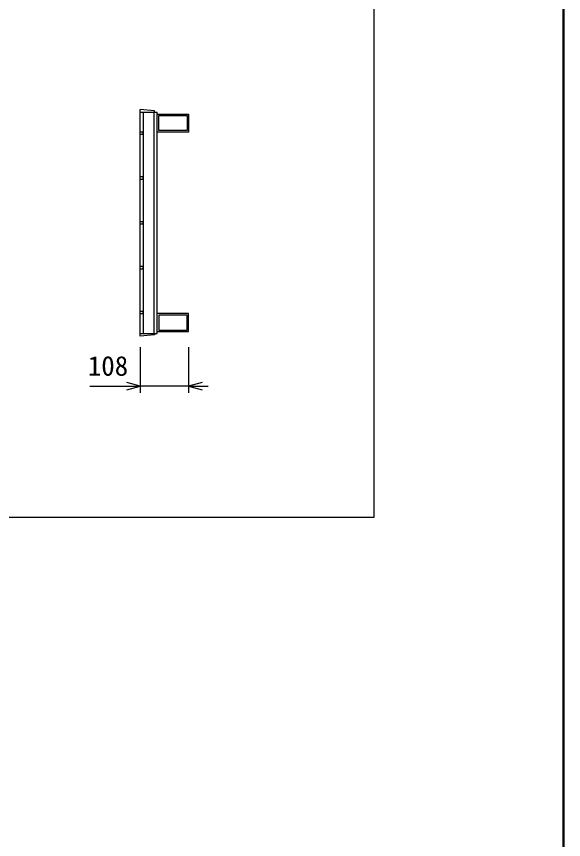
# Model space of a CAD drawing. Units: millimetres, scale not verified. Extents: x -16800 to 16800, y -5940 to 5940.
# Drawn here: x -1619 to -400, y -41 to 1795 of the extents above; entities that cross this region are included whole.
import ezdxf
from ezdxf.enums import TextEntityAlignment as Align

# ---------------------------------------------------------------- set-up
doc = ezdxf.new("R2010")
doc.units = ezdxf.units.MM
doc.header["$LTSCALE"] = 20
for name, color, linetype, lineweight in [('0-0_DIM', 7, 'Continuous', 25), ('0-2_HATCH', 6, 'Continuous', 25), ('0-6_TXT', 7, 'Continuous', 25), ('0-7_WAKU', 3, 'Continuous', 25)]:
    doc.layers.add(name, color=color, linetype=linetype, lineweight=lineweight)
doc.styles.add('ＭＳ ゴシック', font='')
doc.styles.get('ＭＳ ゴシック').set_extended_font_data('MS Gothic')

msp = doc.modelspace()

# ---------------------------------------------------------------- linework, layer by layer
at = {"layer": '0-0_DIM'}
for p, q in [((-1343.47, 1057.14), (-1343.47, 955.55)), ((-1235.47, 1057.14), (-1235.47, 955.55)), ((-1456.08, 970.55), (-1343.47, 970.55)), ((-1235.47, 970.55), (-1343.47, 970.55)), ((-1235.47, 970.55), (-1192, 970.55))]:
    msp.add_line(p, q, dxfattribs=at)
for points in [[(-1373.47, 962.51), (-1343.47, 970.55), (-1373.47, 978.59)], [(-1205.47, 978.59), (-1235.47, 970.55), (-1205.47, 962.51)]]:
    msp.add_lwpolyline(points, dxfattribs=at)
at = {"layer": '0-2_HATCH'}
for p, q in [((-1343.47, 1082.36), (-1343.47, 1587.36)), ((-1343.47, 1581.36), (-1305.47, 1581.36)), ((-1336.47, 1088.36), (-1336.47, 1581.36)), ((-1312.47, 1088.36), (-1312.47, 1581.36)), ((-1305.47, 1088.36), (-1305.47, 1581.36)), ((-1305.47, 1537.36), (-1305.47, 1577.36)), ((-1305.47, 1092.36), (-1305.47, 1132.36)), ((-1343.47, 1088.36), (-1305.47, 1088.36))]:
    msp.add_line(p, q, dxfattribs=at)
for points in [[(-1311.47, 1581.36), (-1311.47, 1584.36), (-1343.47, 1587.36)], [(-1305.47, 1577.36), (-1235.47, 1577.36), (-1235.47, 1537.36), (-1305.47, 1537.36)], [(-1343.47, 1537.86), (-1337.47, 1537.86), (-1337.47, 1531.86), (-1343.47, 1531.86)], [(-1343.47, 1437.86), (-1337.47, 1437.86), (-1337.47, 1431.86), (-1343.47, 1431.86)], [(-1343.47, 1337.86), (-1337.47, 1337.86), (-1337.47, 1331.86), (-1343.47, 1331.86)], [(-1343.47, 1237.86), (-1337.47, 1237.86), (-1337.47, 1231.86), (-1343.47, 1231.86)], [(-1343.47, 1137.86), (-1337.47, 1137.86), (-1337.47, 1131.86), (-1343.47, 1131.86)], [(-1305.47, 1092.36), (-1235.47, 1092.36), (-1235.47, 1132.36), (-1305.47, 1132.36)], [(-1311.47, 1088.36), (-1311.47, 1085.36), (-1343.47, 1082.36)]]:
    msp.add_lwpolyline(points, dxfattribs=at)
for points in [[(-1302.27, 1574.16), (-1238.67, 1574.16), (-1238.67, 1540.56), (-1302.27, 1540.56)], [(-1302.27, 1095.56), (-1238.67, 1095.56), (-1238.67, 1129.16), (-1302.27, 1129.16)]]:
    msp.add_lwpolyline(points, close=True, dxfattribs=at)
at = {"layer": '0-6_TXT'}
msp.add_lwpolyline([(-3321.85, 677.96), (-821.85, 677.96), (-821.85, 3577.96), (-3321.85, 3577.96)], close=True, dxfattribs=at)
at = {"layer": '0-7_WAKU', "lineweight": 50}
msp.add_lwpolyline([(-16400, -5540), (-400, -5540), (-400, 5540), (-16400, 5540)], close=True, dxfattribs=at)

# ---------------------------------------------------------------- texts
at = {"layer": '0-0_DIM', "style": 'ＭＳ ゴシック'}
msp.add_text('108', height=43.99, dxfattribs=at).set_placement((-1460.11, 980.55), align=Align.BOTTOM_LEFT)

doc.saveas('drawing.dxf')
